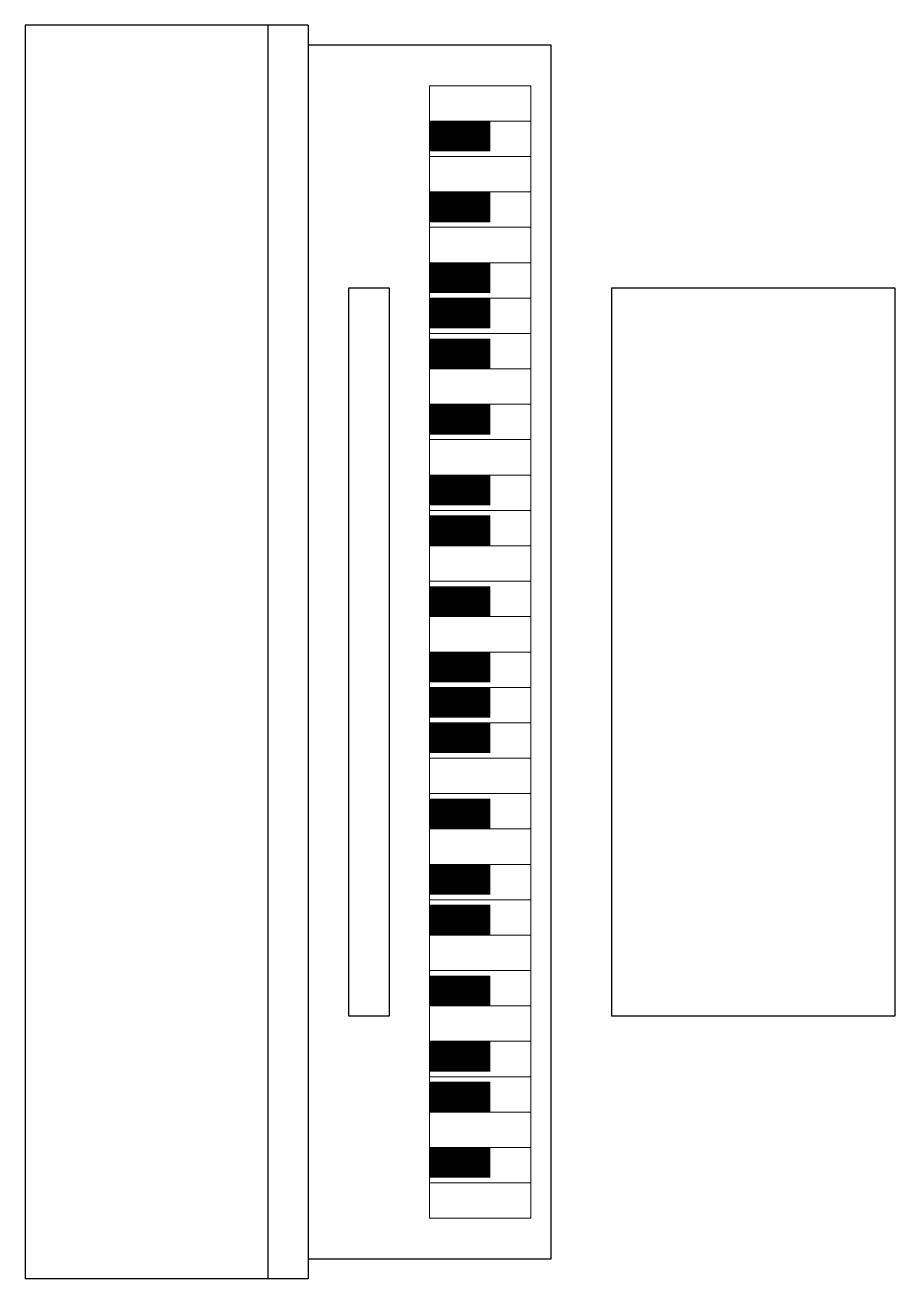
# Model space of a CAD drawing. Header units: millimetres. Extents: x 0 to 1092, y -787 to 787.
import ezdxf

# ---------------------------------------------------------------- set-up
doc = ezdxf.new("R2010")
doc.units = ezdxf.units.MM
doc.layers.add('EQUIP', color=7, linetype='Continuous')

msp = doc.modelspace()

# ---------------------------------------------------------------- linework, layer by layer
at = {"layer": 'EQUIP'}
for p, q in [((355.6, 787.4), (0, 787.4)), ((0, 787.4), (0, -787.4)), ((304.8, 787.4), (304.8, -787.4)), ((355.6, 787.4), (355.6, -787.4)), ((660.4, 762), (355.6, 762)), ((660.4, -762), (660.4, 762)), ((406.4, 457.2), (457.2, 457.2)), ((406.4, -457.2), (406.4, 457.2)), ((457.2, 457.2), (457.2, -457.2)), ((457.2, -457.2), (406.4, -457.2)), ((355.6, -762), (660.4, -762)), ((355.6, -787.4), (0, -787.4))]:
    msp.add_line(p, q, dxfattribs=at)
at = {"layer": 'EQUIP', "lineweight": 13}
for p, q in [((635, 711.2), (508, 711.2)), ((508, 711.2), (508, -711.2)), ((635, -711.2), (635, 711.2)), ((635, 666.75), (508, 666.75)), ((635, 622.3), (508, 622.3)), ((635, 577.85), (508, 577.85)), ((635, 533.4), (508, 533.4)), ((635, 488.95), (508, 488.95)), ((635, 444.5), (508, 444.5)), ((635, 400.05), (508, 400.05)), ((635, 355.6), (508, 355.6)), ((635, 311.15), (508, 311.15)), ((635, 266.7), (508, 266.7)), ((635, 222.25), (508, 222.25)), ((635, 177.8), (508, 177.8)), ((635, 133.35), (508, 133.35)), ((635, 88.9), (508, 88.9)), ((635, 44.45), (508, 44.45)), ((635, 0), (508, 0)), ((635, -44.45), (508, -44.45)), ((635, -88.9), (508, -88.9)), ((635, -133.35), (508, -133.35)), ((635, -177.8), (508, -177.8)), ((635, -222.25), (508, -222.25)), ((635, -266.7), (508, -266.7)), ((635, -311.15), (508, -311.15)), ((635, -355.6), (508, -355.6)), ((635, -400.05), (508, -400.05)), ((635, -444.5), (508, -444.5)), ((635, -488.95), (508, -488.95)), ((635, -533.4), (508, -533.4)), ((635, -577.85), (508, -577.85)), ((635, -622.3), (508, -622.3)), ((635, -666.75), (508, -666.75)), ((635, -711.2), (508, -711.2))]:
    msp.add_line(p, q, dxfattribs=at)
at = {"layer": 'EQUIP', "lineweight": 13, "const_width": 38.1}
for points in [[(508, 647.7), (584.2, 647.7)], [(508, 558.8), (584.2, 558.8)], [(508, 469.9), (584.2, 469.9)], [(508, 425.45), (584.2, 425.45)], [(508, 374.65), (584.2, 374.65)], [(508, 292.1), (584.2, 292.1)], [(508, 203.2), (584.2, 203.2)], [(508, 152.4), (584.2, 152.4)], [(508, 63.5), (584.2, 63.5)], [(508, -19.05), (584.2, -19.05)], [(508, -63.5), (584.2, -63.5)], [(508, -107.95), (584.2, -107.95)], [(508, -203.2), (584.2, -203.2)], [(508, -285.75), (584.2, -285.75)], [(508, -336.55), (584.2, -336.55)], [(508, -425.45), (584.2, -425.45)], [(508, -508), (584.2, -508)], [(508, -558.8), (584.2, -558.8)], [(508, -641.35), (584.2, -641.35)]]:
    msp.add_lwpolyline(points, dxfattribs=at)
at = {"layer": 'EQUIP'}
msp.add_lwpolyline([(736.6, -457.2), (736.6, 457.2), (1092.2, 457.2), (1092.2, -457.2)], close=True, dxfattribs=at)

doc.saveas('drawing.dxf')
